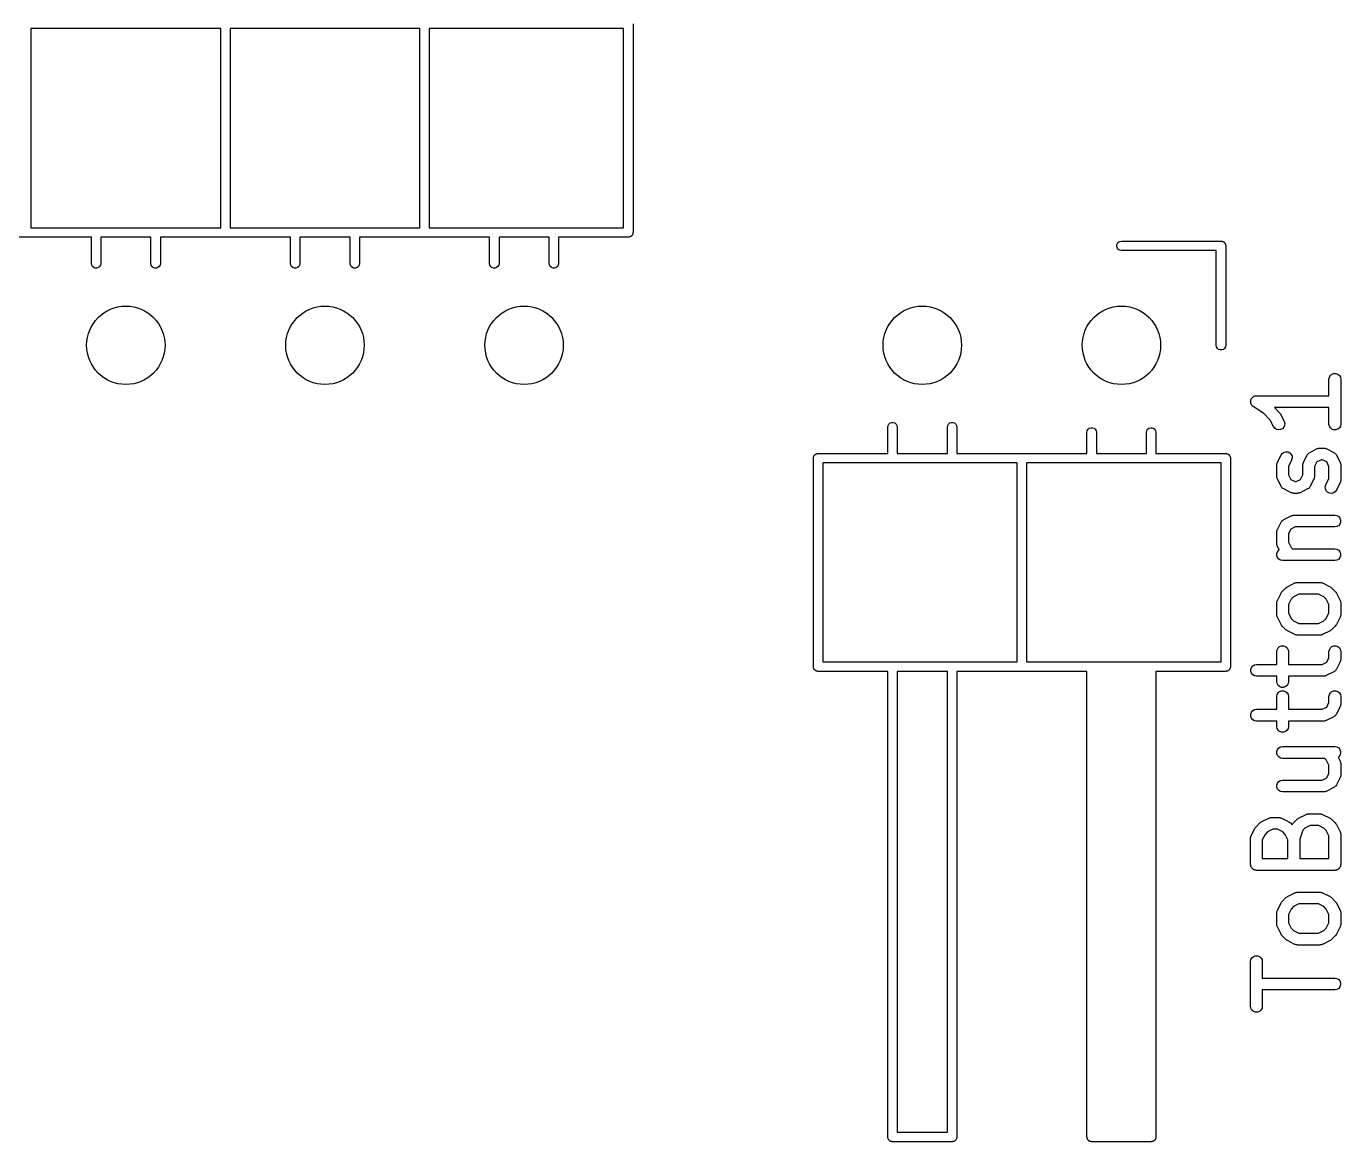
# Model space of a CAD drawing. Extents: x 110.5 to 190.5, y -94 to -42.8.
# Drawn here: x 166.37 to 183.14, y -93.98 to -79.75 of the extents above; entities that cross this region are included whole.
import ezdxf

# ---------------------------------------------------------------- set-up
doc = ezdxf.new("R2010")
doc.units = 0
doc.header["$MEASUREMENT"] = 0
doc.layers.add('BLACK', color=7, linetype='CONTINUOUS')

msp = doc.modelspace()

# ---------------------------------------------------------------- linework, layer by layer
at = {"layer": 'Black'}
for p, q in [((166.43, -79.78), (166.43, -82.32)), ((168.85, -79.78), (166.43, -79.78)), ((168.85, -82.32), (168.85, -79.78)), ((168.97, -79.78), (168.97, -82.32)), ((171.39, -79.78), (168.97, -79.78)), ((171.39, -82.32), (171.39, -79.78)), ((171.51, -79.78), (171.51, -82.32)), ((173.99, -79.78), (171.51, -79.78)), ((173.99, -82.32), (173.99, -79.78)), ((174.11, -79.72), (174.11, -82.38)), ((166.43, -82.32), (168.85, -82.32)), ((168.97, -82.32), (171.39, -82.32)), ((171.51, -82.32), (173.99, -82.32)), ((167.2, -82.44), (165.54, -82.44)), ((167.2, -82.7771), (167.2, -82.44)), ((167.96, -82.44), (167.32, -82.44)), ((167.32, -82.44), (167.32, -82.7771)), ((167.96, -82.7771), (167.96, -82.44)), ((169.74, -82.44), (168.08, -82.44)), ((168.08, -82.44), (168.08, -82.7771)), ((169.74, -82.7771), (169.74, -82.44)), ((170.5, -82.44), (169.86, -82.44)), ((169.86, -82.44), (169.86, -82.7771)), ((170.5, -82.7771), (170.5, -82.44)), ((172.28, -82.44), (170.62, -82.44)), ((170.62, -82.44), (170.62, -82.7771)), ((172.28, -82.7771), (172.28, -82.44)), ((173.04, -82.44), (172.4, -82.44)), ((172.4, -82.44), (172.4, -82.7771)), ((173.04, -82.7771), (173.04, -82.44)), ((174.05, -82.44), (173.16, -82.44)), ((173.16, -82.44), (173.16, -82.7771)), ((174.055, -82.4391), (174.05, -82.44)), ((174.06, -82.4391), (174.055, -82.4391)), ((174.065, -82.4373), (174.06, -82.4391)), ((174.071, -82.4364), (174.065, -82.4373)), ((174.075, -82.4338), (174.071, -82.4364)), ((174.08, -82.432), (174.075, -82.4338)), ((174.084, -82.4286), (174.08, -82.432)), ((174.089, -82.426), (174.084, -82.4286)), ((174.092, -82.4219), (174.089, -82.426)), ((174.096, -82.4186), (174.092, -82.4219)), ((174.099, -82.414), (174.096, -82.4186)), ((174.102, -82.41), (174.099, -82.414)), ((174.104, -82.4051), (174.102, -82.41)), ((174.106, -82.4005), (174.104, -82.4051)), ((174.107, -82.3953), (174.106, -82.4005)), ((174.109, -82.3904), (174.107, -82.3953)), ((174.11, -82.38), (174.109, -82.3852)), ((174.109, -82.3852), (174.109, -82.3904)), ((180.301, -82.504), (180.319, -82.4936)), ((180.319, -82.4936), (180.34, -82.49)), ((180.34, -82.49), (181.61, -82.49)), ((181.61, -82.49), (181.615, -82.4909)), ((181.615, -82.4909), (181.62, -82.4909)), ((181.62, -82.4909), (181.625, -82.4927)), ((181.625, -82.4927), (181.631, -82.4936)), ((181.631, -82.4936), (181.635, -82.4962)), ((180.281, -82.5396), (180.288, -82.52)), ((180.281, -82.5604), (180.281, -82.5396)), ((180.288, -82.58), (180.281, -82.5604)), ((180.288, -82.52), (180.301, -82.504)), ((180.301, -82.596), (180.288, -82.58)), ((180.319, -82.6064), (180.301, -82.596)), ((180.34, -82.61), (180.319, -82.6064)), ((181.55, -82.61), (180.34, -82.61)), ((181.55, -83.82), (181.55, -82.61)), ((181.635, -82.4962), (181.64, -82.498)), ((181.64, -82.498), (181.644, -82.5014)), ((181.644, -82.5014), (181.649, -82.504)), ((181.649, -82.504), (181.652, -82.5081)), ((181.652, -82.5081), (181.656, -82.5114)), ((181.656, -82.5114), (181.659, -82.516)), ((181.659, -82.516), (181.662, -82.52)), ((181.662, -82.52), (181.664, -82.5249)), ((181.664, -82.5249), (181.666, -82.5295)), ((181.666, -82.5295), (181.667, -82.5347)), ((181.667, -82.5347), (181.669, -82.5396)), ((181.669, -82.5396), (181.669, -82.5448)), ((181.669, -82.5448), (181.67, -82.55)), ((181.67, -82.55), (181.67, -83.82)), ((167.204, -82.7976), (167.2, -82.7771)), ((167.214, -82.8156), (167.204, -82.7976)), ((167.23, -82.829), (167.214, -82.8156)), ((167.306, -82.8156), (167.29, -82.829)), ((167.316, -82.7976), (167.306, -82.8156)), ((167.32, -82.7771), (167.316, -82.7976)), ((167.964, -82.7976), (167.96, -82.7771)), ((167.974, -82.8156), (167.964, -82.7976)), ((167.99, -82.829), (167.974, -82.8156)), ((168.066, -82.8156), (168.05, -82.829)), ((168.076, -82.7976), (168.066, -82.8156)), ((168.08, -82.7771), (168.076, -82.7976)), ((169.744, -82.7976), (169.74, -82.7771)), ((169.754, -82.8156), (169.744, -82.7976)), ((169.77, -82.829), (169.754, -82.8156)), ((169.846, -82.8156), (169.83, -82.829)), ((169.856, -82.7976), (169.846, -82.8156)), ((169.86, -82.7771), (169.856, -82.7976)), ((170.504, -82.7976), (170.5, -82.7771)), ((170.514, -82.8156), (170.504, -82.7976)), ((170.53, -82.829), (170.514, -82.8156)), ((170.606, -82.8156), (170.59, -82.829)), ((170.616, -82.7976), (170.606, -82.8156)), ((170.62, -82.7771), (170.616, -82.7976)), ((172.284, -82.7976), (172.28, -82.7771)), ((172.294, -82.8156), (172.284, -82.7976)), ((172.31, -82.829), (172.294, -82.8156)), ((172.386, -82.8156), (172.37, -82.829)), ((172.396, -82.7976), (172.386, -82.8156)), ((172.4, -82.7771), (172.396, -82.7976)), ((173.044, -82.7976), (173.04, -82.7771)), ((173.054, -82.8156), (173.044, -82.7976)), ((173.07, -82.829), (173.054, -82.8156)), ((173.146, -82.8156), (173.13, -82.829)), ((173.156, -82.7976), (173.146, -82.8156)), ((173.16, -82.7771), (173.156, -82.7976)), ((167.25, -82.8362), (167.23, -82.829)), ((167.27, -82.8362), (167.25, -82.8362)), ((167.29, -82.829), (167.27, -82.8362)), ((168.01, -82.8362), (167.99, -82.829)), ((168.03, -82.8362), (168.01, -82.8362)), ((168.05, -82.829), (168.03, -82.8362)), ((169.79, -82.8362), (169.77, -82.829)), ((169.81, -82.8362), (169.79, -82.8362)), ((169.83, -82.829), (169.81, -82.8362)), ((170.55, -82.8362), (170.53, -82.829)), ((170.57, -82.8362), (170.55, -82.8362)), ((170.59, -82.829), (170.57, -82.8362)), ((172.33, -82.8362), (172.31, -82.829)), ((172.35, -82.8362), (172.33, -82.8362)), ((172.37, -82.829), (172.35, -82.8362)), ((173.09, -82.8362), (173.07, -82.829)), ((173.11, -82.8362), (173.09, -82.8362)), ((173.13, -82.829), (173.11, -82.8362)), ((181.554, -83.8405), (181.55, -83.82)), ((181.67, -83.82), (181.666, -83.8405)), ((181.564, -83.8586), (181.554, -83.8405)), ((181.58, -83.872), (181.564, -83.8586)), ((181.6, -83.8791), (181.58, -83.872)), ((181.62, -83.8791), (181.6, -83.8791)), ((181.64, -83.872), (181.62, -83.8791)), ((181.656, -83.8586), (181.64, -83.872)), ((181.666, -83.8405), (181.656, -83.8586)), ((182.987, -84.2526), (182.992, -84.227)), ((182.987, -84.4633), (182.987, -84.2526)), ((182.992, -84.227), (183.005, -84.2044)), ((183.005, -84.2044), (183.025, -84.1877)), ((183.025, -84.1877), (183.049, -84.1788)), ((183.049, -84.1788), (183.075, -84.1788)), ((183.075, -84.1788), (183.1, -84.1877)), ((183.1, -84.1877), (183.12, -84.2044)), ((183.12, -84.2044), (183.133, -84.227)), ((183.133, -84.227), (183.137, -84.2526)), ((183.137, -84.2526), (183.137, -84.824)), ((181.994, -84.5082), (181.996, -84.5047)), ((181.996, -84.5047), (181.997, -84.5008)), ((181.997, -84.5008), (182.003, -84.494)), ((182.003, -84.494), (182.008, -84.4865)), ((182.008, -84.4865), (182.012, -84.4841)), ((182.012, -84.4841), (182.014, -84.4809)), ((182.014, -84.4809), (182.022, -84.4764)), ((182.022, -84.4764), (182.029, -84.4711)), ((182.029, -84.4711), (182.033, -84.4699)), ((182.033, -84.4699), (182.037, -84.4679)), ((182.037, -84.4679), (182.046, -84.4663)), ((182.046, -84.4663), (182.054, -84.4638)), ((182.054, -84.4638), (182.058, -84.4641)), ((182.058, -84.4641), (182.062, -84.4633)), ((182.062, -84.4633), (182.987, -84.4633)), ((181.988, -84.5335), (181.989, -84.5295)), ((181.989, -84.5424), (181.988, -84.5335)), ((181.989, -84.5253), (181.992, -84.5169)), ((181.989, -84.5295), (181.989, -84.5253)), ((181.989, -84.5514), (181.989, -84.5424)), ((181.99, -84.5553), (181.989, -84.5514)), ((181.99, -84.5594), (181.99, -84.5553)), ((181.994, -84.5674), (181.99, -84.5594)), ((181.992, -84.5169), (181.994, -84.5082)), ((181.997, -84.5758), (181.994, -84.5674)), ((182, -84.579), (181.997, -84.5758)), ((182.002, -84.5827), (182, -84.579)), ((182.008, -84.5889), (182.002, -84.5827)), ((182.014, -84.5958), (182.008, -84.5889)), ((182.018, -84.5979), (182.014, -84.5958)), ((182.021, -84.6007), (182.018, -84.5979)), ((182.157, -84.6919), (182.021, -84.6007)), ((182.987, -84.6133), (182.291, -84.6133)), ((182.291, -84.6133), (182.354, -84.6758)), ((182.987, -84.824), (182.987, -84.6133)), ((177.364, -84.8424), (177.374, -84.8244)), ((177.374, -84.8244), (177.39, -84.811)), ((177.39, -84.811), (177.41, -84.8038)), ((177.41, -84.8038), (177.43, -84.8038)), ((177.43, -84.8038), (177.45, -84.811)), ((177.45, -84.811), (177.466, -84.8244)), ((177.466, -84.8244), (177.476, -84.8424)), ((178.124, -84.8424), (178.134, -84.8244)), ((178.134, -84.8244), (178.15, -84.811)), ((178.15, -84.811), (178.17, -84.8038)), ((178.17, -84.8038), (178.19, -84.8038)), ((178.19, -84.8038), (178.21, -84.811)), ((178.21, -84.811), (178.226, -84.8244)), ((178.226, -84.8244), (178.236, -84.8424)), ((182.239, -84.7732), (182.157, -84.6919)), ((182.281, -84.8576), (182.239, -84.7732)), ((182.354, -84.6758), (182.36, -84.6856)), ((182.36, -84.6856), (182.368, -84.6953)), ((182.368, -84.6953), (182.415, -84.7905)), ((182.415, -84.7905), (182.423, -84.8155)), ((182.423, -84.8155), (182.421, -84.8415)), ((182.992, -84.8497), (182.987, -84.824)), ((183.137, -84.824), (183.133, -84.8497)), ((177.36, -84.8629), (177.364, -84.8424)), ((177.36, -85.2), (177.36, -84.8629)), ((177.476, -84.8424), (177.48, -84.8629)), ((177.48, -84.8629), (177.48, -85.2)), ((178.12, -84.8629), (178.124, -84.8424)), ((178.12, -85.2), (178.12, -84.8629)), ((178.236, -84.8424), (178.24, -84.8629)), ((178.24, -84.8629), (178.24, -85.2)), ((179.9, -84.93), (179.904, -84.9095)), ((179.9, -85.2), (179.9, -84.93)), ((179.904, -84.9095), (179.914, -84.8914)), ((179.914, -84.8914), (179.93, -84.878)), ((179.93, -84.878), (179.95, -84.8709)), ((179.95, -84.8709), (179.97, -84.8709)), ((179.97, -84.8709), (179.99, -84.878)), ((179.99, -84.878), (180.006, -84.8914)), ((180.006, -84.8914), (180.016, -84.9095)), ((180.016, -84.9095), (180.02, -84.93)), ((180.02, -84.93), (180.02, -85.2)), ((180.66, -84.93), (180.664, -84.9095)), ((180.66, -85.2), (180.66, -84.93)), ((180.664, -84.9095), (180.674, -84.8914)), ((180.674, -84.8914), (180.69, -84.878)), ((180.69, -84.878), (180.71, -84.8709)), ((180.71, -84.8709), (180.73, -84.8709)), ((180.73, -84.8709), (180.75, -84.878)), ((180.75, -84.878), (180.766, -84.8914)), ((180.766, -84.8914), (180.776, -84.9095)), ((180.776, -84.9095), (180.78, -84.93)), ((180.78, -84.93), (180.78, -85.2)), ((182.297, -84.8785), (182.281, -84.8576)), ((182.318, -84.8929), (182.297, -84.8785)), ((182.344, -84.8989), (182.318, -84.8929)), ((182.369, -84.8959), (182.344, -84.8989)), ((182.393, -84.8843), (182.369, -84.8959)), ((182.411, -84.8654), (182.393, -84.8843)), ((182.421, -84.8415), (182.411, -84.8654)), ((183.005, -84.8723), (182.992, -84.8497)), ((183.025, -84.889), (183.005, -84.8723)), ((183.049, -84.8979), (183.025, -84.889)), ((183.075, -84.8979), (183.049, -84.8979)), ((183.1, -84.889), (183.075, -84.8979)), ((183.12, -84.8723), (183.1, -84.889)), ((183.133, -84.8497), (183.12, -84.8723)), ((182.743, -85.1855), (182.838, -85.1379)), ((182.838, -85.1379), (182.843, -85.1367)), ((182.843, -85.1367), (182.846, -85.1345)), ((182.846, -85.1345), (182.855, -85.133)), ((182.855, -85.133), (182.863, -85.1305)), ((182.863, -85.1305), (182.868, -85.1307)), ((182.868, -85.1307), (182.872, -85.13)), ((182.872, -85.13), (182.92, -85.13)), ((182.92, -85.13), (182.924, -85.1307)), ((182.924, -85.1307), (182.928, -85.1305)), ((182.928, -85.1305), (182.937, -85.133)), ((182.937, -85.133), (182.945, -85.1345)), ((182.945, -85.1345), (182.949, -85.1367)), ((182.949, -85.1367), (182.953, -85.1379)), ((182.953, -85.1379), (183.048, -85.1855)), ((176.41, -85.26), (176.411, -85.2548)), ((176.41, -87.92), (176.41, -85.26)), ((176.411, -85.2496), (176.413, -85.2447)), ((176.411, -85.2548), (176.411, -85.2496)), ((176.413, -85.2447), (176.414, -85.2395)), ((176.414, -85.2395), (176.416, -85.2349)), ((176.416, -85.2349), (176.418, -85.23)), ((176.418, -85.23), (176.421, -85.226)), ((176.421, -85.226), (176.424, -85.2214)), ((176.424, -85.2214), (176.428, -85.2181)), ((176.428, -85.2181), (176.431, -85.214)), ((176.431, -85.214), (176.436, -85.2114)), ((176.436, -85.2114), (176.44, -85.208)), ((176.44, -85.208), (176.445, -85.2062)), ((176.445, -85.2062), (176.449, -85.2036)), ((176.449, -85.2036), (176.455, -85.2027)), ((176.455, -85.2027), (176.46, -85.2009)), ((176.46, -85.2009), (176.465, -85.2009)), ((176.465, -85.2009), (176.47, -85.2)), ((176.47, -85.2), (177.36, -85.2)), ((176.53, -85.32), (176.53, -87.86)), ((179.01, -85.32), (176.53, -85.32)), ((177.48, -85.2), (178.12, -85.2)), ((178.24, -85.2), (179.9, -85.2)), ((179.01, -87.86), (179.01, -85.32)), ((179.13, -85.32), (179.13, -87.86)), ((181.61, -85.32), (179.13, -85.32)), ((180.02, -85.2), (180.66, -85.2)), ((180.78, -85.2), (181.67, -85.2)), ((181.61, -87.86), (181.61, -85.32)), ((181.67, -85.2), (181.675, -85.2009)), ((181.675, -85.2009), (181.68, -85.2009)), ((181.68, -85.2009), (181.685, -85.2027)), ((181.685, -85.2027), (181.691, -85.2036)), ((181.691, -85.2036), (181.695, -85.2062)), ((181.695, -85.2062), (181.7, -85.208)), ((181.7, -85.208), (181.704, -85.2114)), ((181.704, -85.2114), (181.709, -85.214)), ((181.709, -85.214), (181.712, -85.2181)), ((181.712, -85.2181), (181.716, -85.2214)), ((181.716, -85.2214), (181.719, -85.226)), ((181.719, -85.226), (181.722, -85.23)), ((181.722, -85.23), (181.724, -85.2349)), ((181.724, -85.2349), (181.726, -85.2395)), ((181.726, -85.2395), (181.727, -85.2447)), ((181.727, -85.2447), (181.729, -85.2496)), ((181.729, -85.2496), (181.729, -85.2548)), ((181.729, -85.2548), (181.73, -85.26)), ((181.73, -85.26), (181.73, -87.92)), ((182.321, -85.3393), (182.324, -85.3309)), ((182.321, -85.3436), (182.321, -85.3393)), ((182.321, -85.3479), (182.321, -85.3436)), ((182.324, -85.3309), (182.325, -85.3222)), ((182.325, -85.3222), (182.327, -85.3185)), ((182.327, -85.3185), (182.329, -85.3143)), ((182.329, -85.3143), (182.376, -85.2191)), ((182.376, -85.2191), (182.392, -85.1982)), ((182.392, -85.1982), (182.414, -85.1838)), ((182.414, -85.1838), (182.439, -85.1778)), ((182.439, -85.1778), (182.465, -85.1807)), ((182.465, -85.1807), (182.488, -85.1924)), ((182.51, -85.2862), (182.471, -85.3656)), ((182.488, -85.1924), (182.506, -85.2113)), ((182.506, -85.2113), (182.516, -85.2352)), ((182.518, -85.2612), (182.51, -85.2862)), ((182.516, -85.2352), (182.518, -85.2612)), ((182.654, -85.3479), (182.655, -85.3436)), ((182.655, -85.3393), (182.657, -85.3309)), ((182.655, -85.3436), (182.655, -85.3393)), ((182.657, -85.3309), (182.659, -85.3222)), ((182.659, -85.3222), (182.661, -85.3185)), ((182.661, -85.3185), (182.662, -85.3143)), ((182.662, -85.3143), (182.71, -85.2191)), ((182.71, -85.2191), (182.716, -85.2102)), ((182.716, -85.2102), (182.722, -85.2011)), ((182.722, -85.2011), (182.724, -85.1998)), ((182.724, -85.1998), (182.725, -85.1982)), ((182.725, -85.1982), (182.734, -85.1921)), ((182.734, -85.1921), (182.743, -85.1855)), ((182.833, -85.3085), (182.804, -85.3656)), ((182.89, -85.28), (182.833, -85.3085)), ((182.902, -85.28), (182.89, -85.28)), ((182.959, -85.3085), (182.902, -85.28)), ((182.987, -85.3656), (182.959, -85.3085)), ((183.048, -85.1855), (183.057, -85.1921)), ((183.057, -85.1921), (183.066, -85.1982)), ((183.066, -85.1982), (183.068, -85.1998)), ((183.068, -85.1998), (183.069, -85.2011)), ((183.069, -85.2011), (183.075, -85.2102)), ((183.075, -85.2102), (183.082, -85.2191)), ((183.082, -85.2191), (183.129, -85.3143)), ((183.129, -85.3143), (183.131, -85.3185)), ((183.131, -85.3185), (183.133, -85.3222)), ((183.133, -85.3222), (183.134, -85.3309)), ((183.134, -85.3309), (183.137, -85.3393)), ((183.137, -85.3393), (183.137, -85.3436)), ((183.137, -85.3436), (183.137, -85.3479)), ((182.321, -85.4907), (182.321, -85.3479)), ((182.321, -85.495), (182.321, -85.4907)), ((182.321, -85.4993), (182.321, -85.495)), ((182.324, -85.5077), (182.321, -85.4993)), ((182.325, -85.5164), (182.324, -85.5077)), ((182.471, -85.3656), (182.471, -85.473)), ((182.471, -85.473), (182.499, -85.5301)), ((182.626, -85.5301), (182.654, -85.473)), ((182.654, -85.473), (182.654, -85.3479)), ((182.801, -85.5077), (182.8, -85.5164)), ((182.804, -85.4993), (182.801, -85.5077)), ((182.804, -85.4907), (182.803, -85.495)), ((182.803, -85.495), (182.804, -85.4993)), ((182.804, -85.3656), (182.804, -85.4907)), ((182.987, -85.5206), (182.987, -85.3656)), ((183.137, -85.3479), (183.137, -85.5383)), ((182.327, -85.5201), (182.325, -85.5164)), ((182.329, -85.5243), (182.327, -85.5201)), ((182.376, -85.6195), (182.329, -85.5243)), ((182.383, -85.6283), (182.376, -85.6195)), ((182.389, -85.6375), (182.383, -85.6283)), ((182.391, -85.6388), (182.389, -85.6375)), ((182.392, -85.6404), (182.391, -85.6388)), ((182.401, -85.6465), (182.392, -85.6404)), ((182.41, -85.653), (182.401, -85.6465)), ((182.505, -85.7007), (182.41, -85.653)), ((182.499, -85.5301), (182.556, -85.5586)), ((182.556, -85.5586), (182.568, -85.5586)), ((182.568, -85.5586), (182.626, -85.5301)), ((182.715, -85.653), (182.62, -85.7007)), ((182.724, -85.6465), (182.715, -85.653)), ((182.733, -85.6404), (182.724, -85.6465)), ((182.734, -85.6388), (182.733, -85.6404)), ((182.736, -85.6375), (182.734, -85.6388)), ((182.742, -85.6283), (182.736, -85.6375)), ((182.749, -85.6195), (182.742, -85.6283)), ((182.796, -85.5243), (182.749, -85.6195)), ((182.797, -85.5201), (182.796, -85.5243)), ((182.8, -85.5164), (182.797, -85.5201)), ((182.94, -85.625), (182.948, -85.6)), ((182.942, -85.651), (182.94, -85.625)), ((182.952, -85.6749), (182.942, -85.651)), ((182.948, -85.6), (182.987, -85.5206)), ((182.97, -85.6938), (182.952, -85.6749)), ((183.082, -85.6671), (183.066, -85.688)), ((183.129, -85.5719), (183.082, -85.6671)), ((183.131, -85.5677), (183.129, -85.5719)), ((183.133, -85.564), (183.131, -85.5677)), ((183.134, -85.5553), (183.133, -85.564)), ((183.137, -85.5469), (183.134, -85.5553)), ((183.137, -85.5383), (183.137, -85.5426)), ((183.137, -85.5426), (183.137, -85.5469)), ((182.509, -85.7019), (182.505, -85.7007)), ((182.513, -85.704), (182.509, -85.7019)), ((182.522, -85.7056), (182.513, -85.704)), ((182.53, -85.7081), (182.522, -85.7056)), ((182.534, -85.7078), (182.53, -85.7081)), ((182.539, -85.7086), (182.534, -85.7078)), ((182.586, -85.7086), (182.539, -85.7086)), ((182.59, -85.7078), (182.586, -85.7086)), ((182.595, -85.7081), (182.59, -85.7078)), ((182.603, -85.7056), (182.595, -85.7081)), ((182.612, -85.704), (182.603, -85.7056)), ((182.616, -85.7019), (182.612, -85.704)), ((182.62, -85.7007), (182.616, -85.7019)), ((182.993, -85.7055), (182.97, -85.6938)), ((183.019, -85.7084), (182.993, -85.7055)), ((183.045, -85.7024), (183.019, -85.7084)), ((183.066, -85.688), (183.045, -85.7024)), ((182.41, -86.0427), (182.505, -85.9951)), ((182.505, -85.9951), (182.509, -85.9938)), ((182.509, -85.9938), (182.513, -85.9917)), ((182.513, -85.9917), (182.522, -85.9901)), ((182.522, -85.9901), (182.53, -85.9876)), ((182.53, -85.9876), (182.534, -85.9879)), ((182.534, -85.9879), (182.539, -85.9871)), ((182.539, -85.9871), (183.062, -85.9871)), ((183.062, -85.9871), (183.088, -85.9917)), ((183.088, -85.9917), (183.111, -86.0047)), ((183.111, -86.0047), (183.127, -86.0246)), ((182.324, -86.188), (182.325, -86.1793)), ((182.325, -86.1793), (182.327, -86.1756)), ((182.327, -86.1756), (182.329, -86.1715)), ((182.329, -86.1715), (182.376, -86.0762)), ((182.376, -86.0762), (182.383, -86.0674)), ((182.383, -86.0674), (182.389, -86.0582)), ((182.389, -86.0582), (182.391, -86.057)), ((182.391, -86.057), (182.392, -86.0553)), ((182.392, -86.0553), (182.401, -86.0492)), ((182.401, -86.0492), (182.41, -86.0427)), ((182.499, -86.1657), (182.471, -86.2227)), ((182.556, -86.1371), (182.499, -86.1657)), ((183.062, -86.1371), (182.556, -86.1371)), ((183.088, -86.1326), (183.062, -86.1371)), ((183.111, -86.1196), (183.088, -86.1326)), ((183.127, -86.0996), (183.111, -86.1196)), ((183.127, -86.0246), (183.136, -86.0491)), ((183.136, -86.0752), (183.127, -86.0996)), ((183.136, -86.0491), (183.136, -86.0752)), ((182.321, -86.1964), (182.324, -86.188)), ((182.321, -86.2007), (182.321, -86.1964)), ((182.321, -86.205), (182.321, -86.2007)), ((182.321, -86.3479), (182.321, -86.205)), ((182.321, -86.3521), (182.321, -86.3479)), ((182.471, -86.2227), (182.471, -86.3302)), ((182.471, -86.3302), (182.505, -86.3987)), ((182.321, -86.3564), (182.321, -86.3521)), ((182.324, -86.3649), (182.321, -86.3564)), ((182.322, -86.4777), (182.331, -86.4532)), ((182.322, -86.5037), (182.322, -86.4777)), ((182.331, -86.5282), (182.322, -86.5037)), ((182.325, -86.3735), (182.324, -86.3649)), ((182.327, -86.3773), (182.325, -86.3735)), ((182.329, -86.3814), (182.327, -86.3773)), ((182.353, -86.4301), (182.329, -86.3814)), ((182.331, -86.4532), (182.348, -86.4333)), ((182.348, -86.4333), (182.353, -86.4301)), ((182.505, -86.3987), (182.522, -86.4157)), ((182.522, -86.4157), (183.062, -86.4157)), ((183.062, -86.4157), (183.088, -86.4202)), ((183.088, -86.4202), (183.111, -86.4333)), ((183.111, -86.4333), (183.127, -86.4532)), ((183.127, -86.4532), (183.136, -86.4777)), ((183.136, -86.5037), (183.127, -86.5282)), ((183.136, -86.4777), (183.136, -86.5037)), ((182.348, -86.5482), (182.331, -86.5282)), ((182.37, -86.5612), (182.348, -86.5482)), ((182.396, -86.5657), (182.37, -86.5612)), ((183.062, -86.5657), (182.396, -86.5657)), ((183.088, -86.5612), (183.062, -86.5657)), ((183.111, -86.5482), (183.088, -86.5612)), ((183.127, -86.5282), (183.111, -86.5482)), ((182.457, -86.8998), (182.553, -86.8522)), ((182.553, -86.8522), (182.557, -86.851)), ((182.557, -86.851), (182.561, -86.8488)), ((182.561, -86.8488), (182.569, -86.8473)), ((182.569, -86.8473), (182.578, -86.8448)), ((182.578, -86.8448), (182.582, -86.845)), ((182.582, -86.845), (182.586, -86.8443)), ((182.586, -86.8443), (182.872, -86.8443)), ((182.872, -86.8443), (182.876, -86.845)), ((182.876, -86.845), (182.88, -86.8448)), ((182.88, -86.8448), (182.889, -86.8473)), ((182.889, -86.8473), (182.898, -86.8488)), ((182.898, -86.8488), (182.901, -86.851)), ((182.901, -86.851), (182.905, -86.8522)), ((182.905, -86.8522), (183.001, -86.8998)), ((182.329, -87.0762), (182.376, -86.981)), ((182.376, -86.981), (182.383, -86.9713)), ((182.383, -86.9713), (182.39, -86.9615)), ((182.39, -86.9615), (182.438, -86.9139)), ((182.438, -86.9139), (182.448, -86.907)), ((182.448, -86.907), (182.457, -86.8998)), ((182.604, -86.9943), (182.535, -87.0285)), ((182.854, -86.9943), (182.604, -86.9943)), ((182.923, -87.0285), (182.854, -86.9943)), ((183.001, -86.8998), (183.01, -86.907)), ((183.01, -86.907), (183.02, -86.9139)), ((183.02, -86.9139), (183.068, -86.9615)), ((183.068, -86.9615), (183.075, -86.9713)), ((183.075, -86.9713), (183.082, -86.981)), ((183.082, -86.981), (183.129, -87.0762)), ((182.321, -87.1012), (182.324, -87.0928)), ((182.321, -87.1055), (182.321, -87.1012)), ((182.321, -87.1098), (182.321, -87.1055)), ((182.321, -87.2526), (182.321, -87.1098)), ((182.324, -87.0928), (182.325, -87.0841)), ((182.325, -87.0841), (182.327, -87.0804)), ((182.327, -87.0804), (182.329, -87.0762)), ((182.505, -87.0589), (182.471, -87.1275)), ((182.471, -87.1275), (182.471, -87.2349)), ((182.535, -87.0285), (182.505, -87.0589)), ((182.953, -87.0589), (182.923, -87.0285)), ((182.987, -87.1275), (182.953, -87.0589)), ((182.987, -87.2349), (182.987, -87.1275)), ((183.129, -87.0762), (183.131, -87.0804)), ((183.131, -87.0804), (183.133, -87.0841)), ((183.133, -87.0841), (183.134, -87.0928)), ((183.134, -87.0928), (183.137, -87.1012)), ((183.137, -87.1012), (183.137, -87.1055)), ((183.137, -87.1055), (183.137, -87.1098)), ((183.137, -87.1098), (183.137, -87.2526)), ((182.321, -87.2569), (182.321, -87.2526)), ((182.321, -87.2612), (182.321, -87.2569)), ((182.324, -87.2696), (182.321, -87.2612)), ((182.325, -87.2783), (182.324, -87.2696)), ((182.327, -87.282), (182.325, -87.2783)), ((182.329, -87.2862), (182.327, -87.282)), ((182.376, -87.3814), (182.329, -87.2862)), ((182.471, -87.2349), (182.505, -87.3034)), ((182.505, -87.3034), (182.535, -87.3338)), ((182.535, -87.3338), (182.604, -87.3681)), ((182.854, -87.3681), (182.923, -87.3338)), ((182.923, -87.3338), (182.953, -87.3034)), ((182.953, -87.3034), (182.987, -87.2349)), ((183.129, -87.2862), (183.082, -87.3814)), ((183.131, -87.282), (183.129, -87.2862)), ((183.133, -87.2783), (183.131, -87.282)), ((183.134, -87.2696), (183.133, -87.2783)), ((183.137, -87.2612), (183.134, -87.2696)), ((183.137, -87.2526), (183.137, -87.2569)), ((183.137, -87.2569), (183.137, -87.2612)), ((182.383, -87.3911), (182.376, -87.3814)), ((182.39, -87.4009), (182.383, -87.3911)), ((182.438, -87.4485), (182.39, -87.4009)), ((182.448, -87.4554), (182.438, -87.4485)), ((182.457, -87.4626), (182.448, -87.4554)), ((182.553, -87.5102), (182.457, -87.4626)), ((182.557, -87.5114), (182.553, -87.5102)), ((182.561, -87.5136), (182.557, -87.5114)), ((182.569, -87.5151), (182.561, -87.5136)), ((182.578, -87.5176), (182.569, -87.5151)), ((182.582, -87.5173), (182.578, -87.5176)), ((182.586, -87.5181), (182.582, -87.5173)), ((182.872, -87.5181), (182.586, -87.5181)), ((182.604, -87.3681), (182.854, -87.3681)), ((182.876, -87.5173), (182.872, -87.5181)), ((182.88, -87.5176), (182.876, -87.5173)), ((182.889, -87.5151), (182.88, -87.5176)), ((182.898, -87.5136), (182.889, -87.5151)), ((182.901, -87.5114), (182.898, -87.5136)), ((182.905, -87.5102), (182.901, -87.5114)), ((183.001, -87.4626), (182.905, -87.5102)), ((183.01, -87.4554), (183.001, -87.4626)), ((183.02, -87.4485), (183.01, -87.4554)), ((183.068, -87.4009), (183.02, -87.4485)), ((183.075, -87.3911), (183.068, -87.4009)), ((183.082, -87.3814), (183.075, -87.3911)), ((182.325, -87.7032), (182.338, -87.6806)), ((182.338, -87.6806), (182.358, -87.6639)), ((182.358, -87.6639), (182.383, -87.6549)), ((182.383, -87.6549), (182.409, -87.6549)), ((182.409, -87.6549), (182.433, -87.6639)), ((182.433, -87.6639), (182.453, -87.6806)), ((182.453, -87.6806), (182.466, -87.7032)), ((182.992, -87.7032), (183.005, -87.6806)), ((183.005, -87.6806), (183.025, -87.6639)), ((183.025, -87.6639), (183.049, -87.6549)), ((183.049, -87.6549), (183.075, -87.6549)), ((183.075, -87.6549), (183.1, -87.6639)), ((183.1, -87.6639), (183.12, -87.6806)), ((183.12, -87.6806), (183.133, -87.7032)), ((182.321, -87.7288), (182.325, -87.7032)), ((182.321, -87.8919), (182.321, -87.7288)), ((182.466, -87.7032), (182.471, -87.7288)), ((182.471, -87.7288), (182.471, -87.8919)), ((182.959, -87.8634), (182.987, -87.8063)), ((182.987, -87.7288), (182.992, -87.7032)), ((182.987, -87.8063), (182.987, -87.7288)), ((183.129, -87.8576), (183.082, -87.9528)), ((183.131, -87.8534), (183.129, -87.8576)), ((183.133, -87.8497), (183.131, -87.8534)), ((183.133, -87.7032), (183.137, -87.7288)), ((183.134, -87.841), (183.133, -87.8497)), ((183.137, -87.8326), (183.134, -87.841)), ((183.137, -87.7288), (183.137, -87.824)), ((183.137, -87.824), (183.137, -87.8283)), ((183.137, -87.8283), (183.137, -87.8326)), ((176.411, -87.9252), (176.41, -87.92)), ((176.411, -87.9304), (176.411, -87.9252)), ((176.413, -87.9353), (176.411, -87.9304)), ((176.414, -87.9405), (176.413, -87.9353)), ((176.416, -87.9451), (176.414, -87.9405)), ((176.418, -87.95), (176.416, -87.9451)), ((176.421, -87.954), (176.418, -87.95)), ((176.424, -87.9586), (176.421, -87.954)), ((176.428, -87.9619), (176.424, -87.9586)), ((176.431, -87.966), (176.428, -87.9619)), ((176.436, -87.9686), (176.431, -87.966)), ((176.44, -87.972), (176.436, -87.9686)), ((176.445, -87.9738), (176.44, -87.972)), ((176.449, -87.9764), (176.445, -87.9738)), ((176.455, -87.9773), (176.449, -87.9764)), ((176.46, -87.9791), (176.455, -87.9773)), ((176.465, -87.9791), (176.46, -87.9791)), ((176.47, -87.98), (176.465, -87.9791)), ((177.36, -87.98), (176.47, -87.98)), ((176.53, -87.86), (179.01, -87.86)), ((177.36, -93.92), (177.36, -87.98)), ((177.48, -87.98), (177.48, -93.86)), ((178.12, -87.98), (177.48, -87.98)), ((178.12, -93.86), (178.12, -87.98)), ((179.9, -87.98), (178.24, -87.98)), ((178.24, -87.98), (178.24, -93.92)), ((179.13, -87.86), (181.61, -87.86)), ((179.9, -93.92), (179.9, -87.98)), ((181.67, -87.98), (180.78, -87.98)), ((180.78, -87.98), (180.78, -93.92)), ((181.675, -87.9791), (181.67, -87.98)), ((181.68, -87.9791), (181.675, -87.9791)), ((181.685, -87.9773), (181.68, -87.9791)), ((181.691, -87.9764), (181.685, -87.9773)), ((181.695, -87.9738), (181.691, -87.9764)), ((181.7, -87.972), (181.695, -87.9738)), ((181.704, -87.9686), (181.7, -87.972)), ((181.709, -87.966), (181.704, -87.9686)), ((181.712, -87.9619), (181.709, -87.966)), ((181.716, -87.9586), (181.712, -87.9619)), ((181.719, -87.954), (181.716, -87.9586)), ((181.722, -87.95), (181.719, -87.954)), ((181.724, -87.9451), (181.722, -87.95)), ((181.726, -87.9405), (181.724, -87.9451)), ((181.727, -87.9353), (181.726, -87.9405)), ((181.729, -87.9304), (181.727, -87.9353)), ((181.73, -87.92), (181.729, -87.9252)), ((181.729, -87.9252), (181.729, -87.9304)), ((181.989, -87.9539), (181.997, -87.9294)), ((181.989, -87.9799), (181.989, -87.9539)), ((181.997, -88.0044), (181.989, -87.9799)), ((181.997, -87.9294), (182.014, -87.9095)), ((182.014, -88.0244), (181.997, -88.0044)), ((182.014, -87.9095), (182.037, -87.8964)), ((182.037, -88.0374), (182.014, -88.0244)), ((182.037, -87.8964), (182.062, -87.8919)), ((182.062, -87.8919), (182.321, -87.8919)), ((182.471, -87.8919), (182.902, -87.8919)), ((182.902, -87.8919), (182.959, -87.8634)), ((183.048, -87.9864), (182.953, -88.034)), ((183.057, -87.9798), (183.048, -87.9864)), ((183.066, -87.9737), (183.057, -87.9798)), ((183.068, -87.9721), (183.066, -87.9737)), ((183.069, -87.9709), (183.068, -87.9721)), ((183.075, -87.9617), (183.069, -87.9709)), ((183.082, -87.9528), (183.075, -87.9617)), ((182.062, -88.0419), (182.037, -88.0374)), ((182.321, -88.0419), (182.062, -88.0419)), ((182.321, -88.1098), (182.321, -88.0419)), ((182.325, -88.1354), (182.321, -88.1098)), ((182.338, -88.158), (182.325, -88.1354)), ((182.358, -88.1747), (182.338, -88.158)), ((182.383, -88.1836), (182.358, -88.1747)), ((182.409, -88.1836), (182.383, -88.1836)), ((182.433, -88.1747), (182.409, -88.1836)), ((182.453, -88.158), (182.433, -88.1747)), ((182.466, -88.1354), (182.453, -88.158)), ((182.471, -88.1098), (182.466, -88.1354)), ((182.92, -88.0419), (182.471, -88.0419)), ((182.471, -88.0419), (182.471, -88.1098)), ((182.924, -88.0412), (182.92, -88.0419)), ((182.928, -88.0414), (182.924, -88.0412)), ((182.937, -88.0389), (182.928, -88.0414)), ((182.945, -88.0374), (182.937, -88.0389)), ((182.949, -88.0352), (182.945, -88.0374)), ((182.953, -88.034), (182.949, -88.0352)), ((182.321, -88.3002), (182.325, -88.2746)), ((182.321, -88.4633), (182.321, -88.3002)), ((182.325, -88.2746), (182.338, -88.252)), ((182.338, -88.252), (182.358, -88.2353)), ((182.358, -88.2353), (182.383, -88.2264)), ((182.383, -88.2264), (182.409, -88.2264)), ((182.409, -88.2264), (182.433, -88.2353)), ((182.433, -88.2353), (182.453, -88.252)), ((182.453, -88.252), (182.466, -88.2746)), ((182.466, -88.2746), (182.471, -88.3002)), ((182.471, -88.3002), (182.471, -88.4633)), ((182.987, -88.3002), (182.992, -88.2746)), ((182.987, -88.3778), (182.987, -88.3002)), ((182.992, -88.2746), (183.005, -88.252)), ((183.005, -88.252), (183.025, -88.2353)), ((183.025, -88.2353), (183.049, -88.2264)), ((183.049, -88.2264), (183.075, -88.2264)), ((183.075, -88.2264), (183.1, -88.2353)), ((183.1, -88.2353), (183.12, -88.252)), ((183.12, -88.252), (183.133, -88.2746)), ((183.133, -88.2746), (183.137, -88.3002)), ((183.137, -88.3002), (183.137, -88.3955)), ((181.989, -88.5253), (181.997, -88.5008)), ((181.989, -88.5514), (181.989, -88.5253)), ((181.997, -88.5008), (182.014, -88.4809)), ((182.014, -88.4809), (182.037, -88.4679)), ((182.037, -88.4679), (182.062, -88.4633)), ((182.062, -88.4633), (182.321, -88.4633)), ((182.471, -88.4633), (182.902, -88.4633)), ((182.902, -88.4633), (182.959, -88.4348)), ((182.959, -88.4348), (182.987, -88.3778)), ((183.082, -88.5243), (183.075, -88.5331)), ((183.129, -88.429), (183.082, -88.5243)), ((183.131, -88.4249), (183.129, -88.429)), ((183.133, -88.4211), (183.131, -88.4249)), ((183.134, -88.4125), (183.133, -88.4211)), ((183.137, -88.4041), (183.134, -88.4125)), ((183.137, -88.3955), (183.137, -88.3997)), ((183.137, -88.3997), (183.137, -88.4041)), ((181.997, -88.5758), (181.989, -88.5514)), ((182.014, -88.5958), (181.997, -88.5758)), ((182.037, -88.6088), (182.014, -88.5958)), ((182.062, -88.6133), (182.037, -88.6088)), ((182.321, -88.6133), (182.062, -88.6133)), ((182.321, -88.6812), (182.321, -88.6133)), ((182.325, -88.7068), (182.321, -88.6812)), ((182.471, -88.6812), (182.466, -88.7068)), ((182.92, -88.6133), (182.471, -88.6133)), ((182.471, -88.6133), (182.471, -88.6812)), ((182.924, -88.6126), (182.92, -88.6133)), ((182.928, -88.6128), (182.924, -88.6126)), ((182.937, -88.6103), (182.928, -88.6128)), ((182.945, -88.6088), (182.937, -88.6103)), ((182.949, -88.6066), (182.945, -88.6088)), ((182.953, -88.6054), (182.949, -88.6066)), ((183.048, -88.5578), (182.953, -88.6054)), ((183.057, -88.5512), (183.048, -88.5578)), ((183.066, -88.5452), (183.057, -88.5512)), ((183.068, -88.5435), (183.066, -88.5452)), ((183.069, -88.5423), (183.068, -88.5435)), ((183.075, -88.5331), (183.069, -88.5423)), ((182.338, -88.7294), (182.325, -88.7068)), ((182.358, -88.7461), (182.338, -88.7294)), ((182.383, -88.7551), (182.358, -88.7461)), ((182.409, -88.7551), (182.383, -88.7551)), ((182.433, -88.7461), (182.409, -88.7551)), ((182.453, -88.7294), (182.433, -88.7461)), ((182.466, -88.7068), (182.453, -88.7294)), ((182.322, -89.0015), (182.331, -88.977)), ((182.322, -89.0275), (182.322, -89.0015)), ((182.331, -89.052), (182.322, -89.0275)), ((182.331, -88.977), (182.348, -88.9571)), ((182.348, -88.9571), (182.37, -88.944)), ((182.37, -88.944), (182.396, -88.9395)), ((182.396, -88.9395), (183.062, -88.9395)), ((183.062, -88.9395), (183.088, -88.944)), ((183.088, -88.944), (183.111, -88.9571)), ((183.111, -88.9571), (183.127, -88.977)), ((183.127, -88.977), (183.136, -89.0015)), ((183.136, -89.0275), (183.127, -89.052)), ((183.136, -89.0015), (183.136, -89.0275)), ((182.348, -89.072), (182.331, -89.052)), ((182.37, -89.085), (182.348, -89.072)), ((182.396, -89.0895), (182.37, -89.085)), ((182.936, -89.0895), (182.396, -89.0895)), ((182.953, -89.1066), (182.936, -89.0895)), ((182.987, -89.1751), (182.953, -89.1066)), ((182.987, -89.2825), (182.987, -89.1751)), ((183.111, -89.072), (183.105, -89.0751)), ((183.105, -89.0751), (183.129, -89.1238)), ((183.127, -89.052), (183.111, -89.072)), ((183.129, -89.1238), (183.131, -89.128)), ((183.131, -89.128), (183.133, -89.1317)), ((183.133, -89.1317), (183.134, -89.1404)), ((183.134, -89.1404), (183.137, -89.1488)), ((183.137, -89.1488), (183.137, -89.1531)), ((183.137, -89.1531), (183.137, -89.1574)), ((183.137, -89.1574), (183.137, -89.3002)), ((182.37, -89.3726), (182.396, -89.3681)), ((182.396, -89.3681), (182.902, -89.3681)), ((182.902, -89.3681), (182.959, -89.3396)), ((182.959, -89.3396), (182.987, -89.2825)), ((183.129, -89.3338), (183.082, -89.429)), ((183.131, -89.3296), (183.129, -89.3338)), ((183.133, -89.3259), (183.131, -89.3296)), ((183.134, -89.3172), (183.133, -89.3259)), ((183.137, -89.3088), (183.134, -89.3172)), ((183.137, -89.3002), (183.137, -89.3045)), ((183.137, -89.3045), (183.137, -89.3088)), ((182.322, -89.4301), (182.331, -89.4056)), ((182.322, -89.4561), (182.322, -89.4301)), ((182.331, -89.4806), (182.322, -89.4561)), ((182.331, -89.4056), (182.348, -89.3856)), ((182.348, -89.5005), (182.331, -89.4806)), ((182.348, -89.3856), (182.37, -89.3726)), ((182.37, -89.5136), (182.348, -89.5005)), ((182.396, -89.5181), (182.37, -89.5136)), ((182.92, -89.5181), (182.396, -89.5181)), ((182.924, -89.5173), (182.92, -89.5181)), ((182.928, -89.5176), (182.924, -89.5173)), ((182.937, -89.5151), (182.928, -89.5176)), ((182.945, -89.5136), (182.937, -89.5151)), ((182.949, -89.5114), (182.945, -89.5136)), ((182.953, -89.5102), (182.949, -89.5114)), ((183.048, -89.4626), (182.953, -89.5102)), ((183.057, -89.456), (183.048, -89.4626)), ((183.066, -89.4499), (183.057, -89.456)), ((183.068, -89.4483), (183.066, -89.4499)), ((183.069, -89.447), (183.068, -89.4483)), ((183.075, -89.4379), (183.069, -89.447)), ((183.082, -89.429), (183.075, -89.4379)), ((182.124, -89.8998), (182.219, -89.8522)), ((182.219, -89.8522), (182.223, -89.851)), ((182.223, -89.851), (182.227, -89.8488)), ((182.227, -89.8488), (182.236, -89.8473)), ((182.236, -89.8473), (182.244, -89.8448)), ((182.244, -89.8448), (182.249, -89.845)), ((182.249, -89.845), (182.253, -89.8443)), ((182.253, -89.8443), (182.348, -89.8443)), ((182.348, -89.8443), (182.352, -89.845)), ((182.352, -89.845), (182.357, -89.8448)), ((182.357, -89.8448), (182.365, -89.8473)), ((182.365, -89.8473), (182.374, -89.8488)), ((182.374, -89.8488), (182.377, -89.851)), ((182.377, -89.851), (182.382, -89.8522)), ((182.382, -89.8522), (182.477, -89.8998)), ((182.533, -89.9139), (182.581, -89.8663)), ((182.581, -89.8663), (182.591, -89.8594)), ((182.591, -89.8594), (182.6, -89.8522)), ((182.6, -89.8522), (182.696, -89.8046)), ((182.696, -89.8046), (182.7, -89.8034)), ((182.7, -89.8034), (182.703, -89.8012)), ((182.703, -89.8012), (182.712, -89.7997)), ((182.712, -89.7997), (182.72, -89.7972)), ((182.72, -89.7972), (182.725, -89.7974)), ((182.725, -89.7974), (182.729, -89.7967)), ((182.729, -89.7967), (182.872, -89.7967)), ((182.872, -89.7967), (182.876, -89.7974)), ((182.876, -89.7974), (182.88, -89.7972)), ((182.88, -89.7972), (182.889, -89.7997)), ((182.889, -89.7997), (182.898, -89.8012)), ((182.898, -89.8012), (182.901, -89.8034)), ((182.901, -89.8034), (182.905, -89.8046)), ((182.905, -89.8046), (183.001, -89.8522)), ((183.001, -89.8522), (183.01, -89.8594)), ((183.01, -89.8594), (183.02, -89.8663)), ((183.02, -89.8663), (183.068, -89.9139)), ((181.995, -90.0762), (182.043, -89.981)), ((182.043, -89.981), (182.05, -89.9713)), ((182.05, -89.9713), (182.057, -89.9615)), ((182.057, -89.9615), (182.105, -89.9139)), ((182.105, -89.9139), (182.114, -89.907)), ((182.114, -89.907), (182.124, -89.8998)), ((182.202, -90.0285), (182.172, -90.059)), ((182.271, -89.9943), (182.202, -90.0285)), ((182.33, -89.9943), (182.271, -89.9943)), ((182.399, -90.0285), (182.33, -89.9943)), ((182.429, -90.059), (182.399, -90.0285)), ((182.477, -89.8998), (182.487, -89.907)), ((182.487, -89.907), (182.496, -89.9139)), ((182.496, -89.9139), (182.518, -89.9356)), ((182.518, -89.9352), (182.523, -89.928)), ((182.518, -89.9356), (182.518, -89.9352)), ((182.523, -89.928), (182.527, -89.9203)), ((182.527, -89.9203), (182.531, -89.9174)), ((182.531, -89.9174), (182.533, -89.9139)), ((182.652, -90.0074), (182.614, -90.1219)), ((182.678, -89.9809), (182.652, -90.0074)), ((182.747, -89.9467), (182.678, -89.9809)), ((182.854, -89.9467), (182.747, -89.9467)), ((182.923, -89.9809), (182.854, -89.9467)), ((182.953, -90.0113), (182.923, -89.9809)), ((182.987, -90.0798), (182.953, -90.0113)), ((183.068, -89.9139), (183.075, -89.9237)), ((183.075, -89.9237), (183.082, -89.9334)), ((183.082, -89.9334), (183.129, -90.0286)), ((183.129, -90.0286), (183.131, -90.0327)), ((183.131, -90.0327), (183.133, -90.0365)), ((183.133, -90.0365), (183.134, -90.0451)), ((181.987, -90.1098), (181.988, -90.1055)), ((181.987, -90.4431), (181.987, -90.1098)), ((181.988, -90.1012), (181.99, -90.0928)), ((181.988, -90.1055), (181.988, -90.1012)), ((181.99, -90.0928), (181.992, -90.0841)), ((181.992, -90.0841), (181.994, -90.0804)), ((181.994, -90.0804), (181.995, -90.0762)), ((182.172, -90.059), (182.137, -90.1275)), ((182.137, -90.1275), (182.137, -90.3681)), ((182.464, -90.1275), (182.429, -90.059)), ((182.464, -90.3681), (182.464, -90.1275)), ((182.614, -90.1219), (182.614, -90.3681)), ((182.987, -90.3681), (182.987, -90.0798)), ((183.134, -90.0451), (183.137, -90.0536)), ((183.137, -90.0536), (183.137, -90.0579)), ((183.137, -90.0579), (183.137, -90.0621)), ((183.137, -90.0621), (183.137, -90.4431)), ((182.137, -90.3681), (182.464, -90.3681)), ((182.614, -90.3681), (182.987, -90.3681)), ((181.989, -90.4496), (181.987, -90.4431)), ((181.989, -90.4561), (181.989, -90.4496)), ((181.991, -90.4623), (181.989, -90.4561)), ((181.992, -90.4687), (181.991, -90.4623)), ((181.995, -90.4744), (181.992, -90.4687)), ((181.997, -90.4806), (181.995, -90.4744)), ((182.002, -90.4856), (181.997, -90.4806)), ((182.005, -90.4913), (182.002, -90.4856)), ((182.01, -90.4955), (182.005, -90.4913)), ((182.014, -90.5005), (182.01, -90.4955)), ((182.02, -90.5038), (182.014, -90.5005)), ((182.025, -90.508), (182.02, -90.5038)), ((182.031, -90.5103), (182.025, -90.508)), ((182.037, -90.5136), (182.031, -90.5103)), ((182.043, -90.5147), (182.037, -90.5136)), ((182.049, -90.517), (182.043, -90.5147)), ((182.056, -90.517), (182.049, -90.517)), ((182.062, -90.5181), (182.056, -90.517)), ((183.062, -90.5181), (182.062, -90.5181)), ((183.069, -90.517), (183.062, -90.5181)), ((183.075, -90.517), (183.069, -90.517)), ((183.082, -90.5147), (183.075, -90.517)), ((183.088, -90.5136), (183.082, -90.5147)), ((183.094, -90.5103), (183.088, -90.5136)), ((183.1, -90.508), (183.094, -90.5103)), ((183.105, -90.5038), (183.1, -90.508)), ((183.111, -90.5005), (183.105, -90.5038)), ((183.115, -90.4955), (183.111, -90.5005)), ((183.12, -90.4913), (183.115, -90.4955)), ((183.123, -90.4856), (183.12, -90.4913)), ((183.127, -90.4806), (183.123, -90.4856)), ((183.13, -90.4744), (183.127, -90.4806)), ((183.133, -90.4687), (183.13, -90.4744)), ((183.134, -90.4623), (183.133, -90.4687)), ((183.136, -90.4561), (183.134, -90.4623)), ((183.137, -90.4431), (183.136, -90.4496)), ((183.136, -90.4496), (183.136, -90.4561)), ((182.39, -90.9139), (182.438, -90.8663)), ((182.438, -90.8663), (182.448, -90.8594)), ((182.448, -90.8594), (182.457, -90.8522)), ((182.457, -90.8522), (182.553, -90.8046)), ((182.553, -90.8046), (182.557, -90.8034)), ((182.557, -90.8034), (182.561, -90.8012)), ((182.561, -90.8012), (182.569, -90.7997)), ((182.569, -90.7997), (182.578, -90.7972)), ((182.578, -90.7972), (182.582, -90.7974)), ((182.582, -90.7974), (182.586, -90.7967)), ((182.586, -90.7967), (182.872, -90.7967)), ((182.872, -90.7967), (182.876, -90.7974)), ((182.876, -90.7974), (182.88, -90.7972)), ((182.88, -90.7972), (182.889, -90.7997)), ((182.889, -90.7997), (182.898, -90.8012)), ((182.898, -90.8012), (182.901, -90.8034)), ((182.901, -90.8034), (182.905, -90.8046)), ((182.905, -90.8046), (183.001, -90.8522)), ((183.001, -90.8522), (183.01, -90.8594)), ((183.01, -90.8594), (183.02, -90.8663)), ((183.02, -90.8663), (183.068, -90.9139)), ((182.324, -91.0451), (182.325, -91.0365)), ((182.325, -91.0365), (182.327, -91.0327)), ((182.327, -91.0327), (182.329, -91.0286)), ((182.329, -91.0286), (182.376, -90.9334)), ((182.376, -90.9334), (182.383, -90.9237)), ((182.383, -90.9237), (182.39, -90.9139)), ((182.505, -91.0113), (182.471, -91.0798)), ((182.535, -90.9809), (182.505, -91.0113)), ((182.604, -90.9467), (182.535, -90.9809)), ((182.854, -90.9467), (182.604, -90.9467)), ((182.923, -90.9809), (182.854, -90.9467)), ((182.953, -91.0113), (182.923, -90.9809)), ((182.987, -91.0798), (182.953, -91.0113)), ((183.068, -90.9139), (183.075, -90.9237)), ((183.075, -90.9237), (183.082, -90.9334)), ((183.082, -90.9334), (183.129, -91.0286)), ((183.129, -91.0286), (183.131, -91.0327)), ((183.131, -91.0327), (183.133, -91.0365)), ((183.133, -91.0365), (183.134, -91.0451)), ((182.321, -91.0536), (182.324, -91.0451)), ((182.321, -91.0579), (182.321, -91.0536)), ((182.321, -91.0621), (182.321, -91.0579)), ((182.321, -91.205), (182.321, -91.0621)), ((182.321, -91.2093), (182.321, -91.205)), ((182.321, -91.2136), (182.321, -91.2093)), ((182.471, -91.0798), (182.471, -91.1873)), ((182.471, -91.1873), (182.505, -91.2558)), ((182.953, -91.2558), (182.987, -91.1873)), ((182.987, -91.1873), (182.987, -91.0798)), ((183.134, -91.0451), (183.137, -91.0536)), ((183.137, -91.0536), (183.137, -91.0579)), ((183.137, -91.0579), (183.137, -91.0621)), ((183.137, -91.0621), (183.137, -91.205)), ((183.137, -91.205), (183.137, -91.2093)), ((183.137, -91.2093), (183.137, -91.2136)), ((182.324, -91.222), (182.321, -91.2136)), ((182.325, -91.2307), (182.324, -91.222)), ((182.327, -91.2344), (182.325, -91.2307)), ((182.329, -91.2385), (182.327, -91.2344)), ((182.376, -91.3338), (182.329, -91.2385)), ((182.383, -91.3434), (182.376, -91.3338)), ((182.39, -91.3533), (182.383, -91.3434)), ((182.438, -91.4009), (182.39, -91.3533)), ((182.505, -91.2558), (182.535, -91.2862)), ((182.535, -91.2862), (182.604, -91.3205)), ((182.604, -91.3205), (182.854, -91.3205)), ((182.854, -91.3205), (182.923, -91.2862)), ((182.923, -91.2862), (182.953, -91.2558)), ((183.068, -91.3533), (183.02, -91.4009)), ((183.075, -91.3434), (183.068, -91.3533)), ((183.082, -91.3338), (183.075, -91.3434)), ((183.129, -91.2385), (183.082, -91.3338)), ((183.131, -91.2344), (183.129, -91.2385)), ((183.133, -91.2307), (183.131, -91.2344)), ((183.134, -91.222), (183.133, -91.2307)), ((183.137, -91.2136), (183.134, -91.222)), ((182.448, -91.4078), (182.438, -91.4009)), ((182.457, -91.4149), (182.448, -91.4078)), ((182.553, -91.4626), (182.457, -91.4149)), ((182.557, -91.4638), (182.553, -91.4626)), ((182.561, -91.466), (182.557, -91.4638)), ((182.569, -91.4675), (182.561, -91.466)), ((182.578, -91.47), (182.569, -91.4675)), ((182.582, -91.4697), (182.578, -91.47)), ((182.586, -91.4705), (182.582, -91.4697)), ((182.872, -91.4705), (182.586, -91.4705)), ((182.876, -91.4697), (182.872, -91.4705)), ((182.88, -91.47), (182.876, -91.4697)), ((182.889, -91.4675), (182.88, -91.47)), ((182.898, -91.466), (182.889, -91.4675)), ((182.901, -91.4638), (182.898, -91.466)), ((182.905, -91.4626), (182.901, -91.4638)), ((183.001, -91.4149), (182.905, -91.4626)), ((183.01, -91.4078), (183.001, -91.4149)), ((183.02, -91.4009), (183.01, -91.4078)), ((181.987, -91.6812), (181.992, -91.6555)), ((181.987, -92.2526), (181.987, -91.6812)), ((181.992, -91.6555), (182.005, -91.633)), ((182.005, -91.633), (182.025, -91.6162)), ((182.025, -91.6162), (182.049, -91.6073)), ((182.049, -91.6073), (182.075, -91.6073)), ((182.075, -91.6073), (182.1, -91.6162)), ((182.1, -91.6162), (182.12, -91.633)), ((182.12, -91.633), (182.133, -91.6555)), ((182.133, -91.6555), (182.137, -91.6812)), ((182.137, -91.6812), (182.137, -91.8919)), ((182.137, -91.8919), (183.062, -91.8919)), ((183.062, -92.0419), (182.137, -92.0419)), ((182.137, -92.0419), (182.137, -92.2526)), ((183.062, -91.8919), (183.088, -91.8964)), ((183.088, -92.0374), (183.062, -92.0419)), ((183.088, -91.8964), (183.111, -91.9095)), ((183.111, -92.0244), (183.088, -92.0374)), ((183.111, -91.9095), (183.127, -91.9294)), ((183.127, -92.0044), (183.111, -92.0244)), ((183.127, -91.9294), (183.136, -91.9539)), ((183.136, -91.9799), (183.127, -92.0044)), ((183.136, -91.9539), (183.136, -91.9799)), ((181.992, -92.2783), (181.987, -92.2526)), ((182.005, -92.3008), (181.992, -92.2783)), ((182.025, -92.3176), (182.005, -92.3008)), ((182.049, -92.3265), (182.025, -92.3176)), ((182.075, -92.3265), (182.049, -92.3265)), ((182.1, -92.3176), (182.075, -92.3265)), ((182.12, -92.3008), (182.1, -92.3176)), ((182.133, -92.2783), (182.12, -92.3008)), ((182.137, -92.2526), (182.133, -92.2783)), ((177.48, -93.86), (178.12, -93.86)), ((177.361, -93.9252), (177.36, -93.92)), ((177.361, -93.9304), (177.361, -93.9252)), ((177.363, -93.9353), (177.361, -93.9304)), ((177.364, -93.9405), (177.363, -93.9353)), ((177.366, -93.9451), (177.364, -93.9405)), ((177.368, -93.95), (177.366, -93.9451)), ((177.371, -93.954), (177.368, -93.95)), ((177.374, -93.9586), (177.371, -93.954)), ((177.378, -93.9619), (177.374, -93.9586)), ((177.381, -93.966), (177.378, -93.9619)), ((177.386, -93.9686), (177.381, -93.966)), ((177.39, -93.972), (177.386, -93.9686)), ((177.395, -93.9738), (177.39, -93.972)), ((177.399, -93.9764), (177.395, -93.9738)), ((177.405, -93.9773), (177.399, -93.9764)), ((177.41, -93.9791), (177.405, -93.9773)), ((177.415, -93.9791), (177.41, -93.9791)), ((177.42, -93.98), (177.415, -93.9791)), ((178.18, -93.98), (177.42, -93.98)), ((178.185, -93.9791), (178.18, -93.98)), ((178.19, -93.9791), (178.185, -93.9791)), ((178.195, -93.9773), (178.19, -93.9791)), ((178.201, -93.9764), (178.195, -93.9773)), ((178.205, -93.9738), (178.201, -93.9764)), ((178.21, -93.972), (178.205, -93.9738)), ((178.214, -93.9686), (178.21, -93.972)), ((178.219, -93.966), (178.214, -93.9686)), ((178.222, -93.9619), (178.219, -93.966)), ((178.226, -93.9586), (178.222, -93.9619)), ((178.229, -93.954), (178.226, -93.9586)), ((178.232, -93.95), (178.229, -93.954)), ((178.234, -93.9451), (178.232, -93.95)), ((178.236, -93.9405), (178.234, -93.9451)), ((178.237, -93.9353), (178.236, -93.9405)), ((178.239, -93.9304), (178.237, -93.9353)), ((178.24, -93.92), (178.239, -93.9252)), ((178.239, -93.9252), (178.239, -93.9304)), ((179.901, -93.9252), (179.9, -93.92)), ((179.901, -93.9304), (179.901, -93.9252)), ((179.903, -93.9353), (179.901, -93.9304)), ((179.904, -93.9405), (179.903, -93.9353)), ((179.906, -93.9451), (179.904, -93.9405)), ((179.908, -93.95), (179.906, -93.9451)), ((179.911, -93.954), (179.908, -93.95)), ((179.914, -93.9586), (179.911, -93.954)), ((179.918, -93.9619), (179.914, -93.9586)), ((179.921, -93.966), (179.918, -93.9619)), ((179.926, -93.9686), (179.921, -93.966)), ((179.93, -93.972), (179.926, -93.9686)), ((179.935, -93.9738), (179.93, -93.972)), ((179.939, -93.9764), (179.935, -93.9738)), ((179.945, -93.9773), (179.939, -93.9764)), ((179.95, -93.9791), (179.945, -93.9773)), ((179.955, -93.9791), (179.95, -93.9791)), ((179.96, -93.98), (179.955, -93.9791)), ((180.72, -93.98), (179.96, -93.98)), ((180.725, -93.9791), (180.72, -93.98)), ((180.73, -93.9791), (180.725, -93.9791)), ((180.735, -93.9773), (180.73, -93.9791)), ((180.741, -93.9764), (180.735, -93.9773)), ((180.745, -93.9738), (180.741, -93.9764)), ((180.75, -93.972), (180.745, -93.9738)), ((180.754, -93.9686), (180.75, -93.972)), ((180.759, -93.966), (180.754, -93.9686)), ((180.762, -93.9619), (180.759, -93.966)), ((180.766, -93.9586), (180.762, -93.9619)), ((180.769, -93.954), (180.766, -93.9586)), ((180.772, -93.95), (180.769, -93.954)), ((180.774, -93.9451), (180.772, -93.95)), ((180.776, -93.9405), (180.774, -93.9451)), ((180.777, -93.9353), (180.776, -93.9405)), ((180.779, -93.9304), (180.777, -93.9353)), ((180.78, -93.92), (180.779, -93.9252)), ((180.779, -93.9252), (180.779, -93.9304))]:
    msp.add_line(p, q, dxfattribs=at)
for centre in [(167.64, -83.82), (170.18, -83.82), (172.72, -83.82), (177.8, -83.82), (180.34, -83.82)]:
    msp.add_circle(centre, 0.5, dxfattribs=at)

doc.saveas('drawing.dxf')
